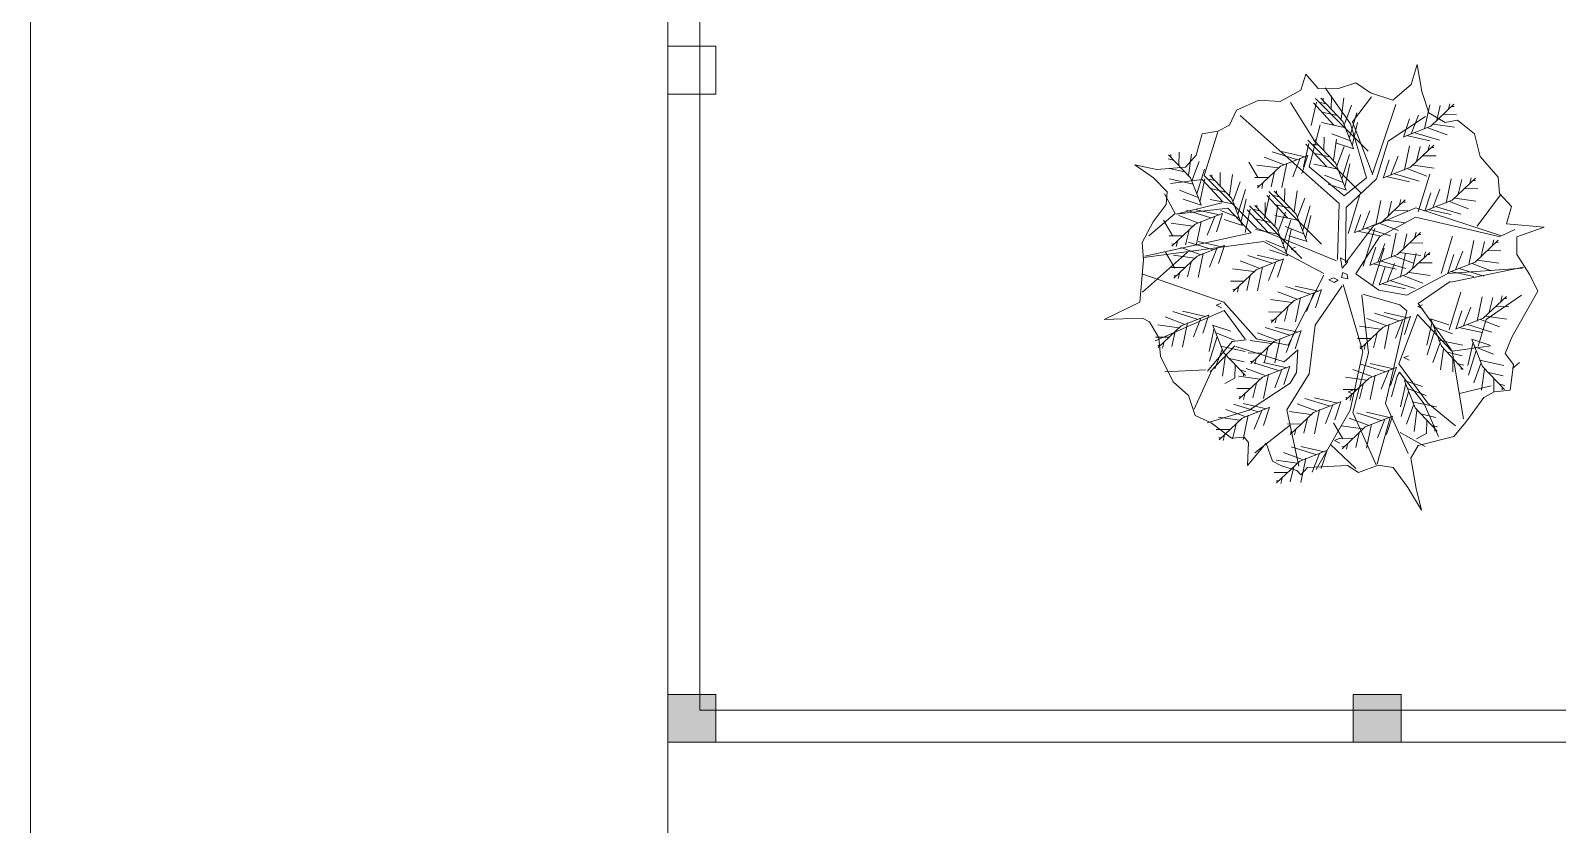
# Model space of a CAD drawing. Header units: millimetres. Extents: x 5357 to 201988, y -16345 to 109895.
# Drawn here: x 22104 to 31685, y 7371 to 12355 of the extents above; entities that cross this region are included whole.
import ezdxf

# ---------------------------------------------------------------- set-up
doc = ezdxf.new("R2010")
doc.units = ezdxf.units.MM
doc.linetypes.add('Double dash', pattern=[41.999998, 12, -6, 6, -6, 6, -6])
for name, color, linetype, lineweight in [('A-DETL-GENF', 92, 'Continuous', 9), ('A-DETL-GENF-5', 254, 'Continuous', 9), ('A-DETL-THIN', 151, 'Continuous', 9), ('A-FLOR', 192, 'Continuous', 9), ('A-WALL', 113, 'Continuous', 9), ('C-PROP-LINE', 91, 'Double dash', 18), ('G-IMPT', 8, 'Continuous', 9), ('L-PLNT', 71, 'Continuous', 9), ('S-COLS', 52, 'Continuous', 9), ('S-COLS-1', 253, 'Continuous', 5), ('S-COLS-5', 52, 'Continuous', 18)]:
    doc.layers.add(name, color=color, linetype=linetype, lineweight=lineweight)

# ---------------------------------------------------------------- blocks, each defined once
blk = doc.blocks.new('CAY GIANG HUONG - CAY GIANG HUONG_dwg-V876-TKCS_MB SÂN ĐƯỜNG NỘI BỘ')
at = {"layer": 'G-IMPT'}
for p, q in [((-172, 1068), (-368, 1383)), ((-205, 1203), (-164, 1385)), ((-26, 1206), (-188, 1381)), ((242, 1000), (-171, 1413)), ((-91, 1372), (-132, 1382)), ((-111, 1404), (-112, 1417)), ((-47, 1330), (-46, 1436)), ((29, 1254), (52, 1420)), ((56, 1212), (112, 1362)), ((273, 815), (459, 1368)), ((685, 1175), (725, 1365)), ((781, 1243), (808, 1360)), ((872, 1332), (882, 1373)), ((903, 1352), (917, 1352)), ((66, 1185), (-124, 1225)), ((-2, 1281), (-119, 1308)), ((95, 1109), (154, 1301)), ((117, 1043), (158, 1226)), ((519, 1112), (566, 1255)), ((580, 1137), (638, 1283)), ((753, 1212), (920, 1189)), ((830, 1288), (936, 1286)), ((184, 675), (-230, 1088)), ((-169, 1079), (-170, 1092)), ((-105, 1005), (-104, 1111)), ((104, 1081), (-42, 1138)), ((-30, 928), (-7, 1095)), ((543, 1124), (726, 1083)), ((609, 1146), (801, 1087)), ((711, 1185), (862, 1129)), ((-1307, 962), (-1307, 975)), ((-1242, 888), (-1241, 994)), ((-1167, 811), (-1144, 978)), ((-320, 935), (-512, 995)), ((-254, 957), (-437, 998)), ((-230, 970), (-277, 826)), ((-264, 878), (-223, 1060)), ((-84, 881), (-246, 1055)), ((-149, 1047), (-190, 1057)), ((-61, 956), (-177, 983)), ((129, 1020), (-15, 1067)), ((-3, 886), (54, 1037)), ((36, 784), (96, 976)), ((421, 815), (478, 961)), ((526, 852), (565, 1043)), ((622, 921), (649, 1038)), ((670, 965), (776, 964)), ((712, 1009), (723, 1050)), ((744, 1030), (758, 1030)), ((-1286, 930), (-1327, 940)), ((-1198, 839), (-1315, 866)), ((-1140, 769), (-1083, 920)), ((-1101, 667), (-1042, 859)), ((-693, 916), (-621, 791)), ((-464, 869), (-631, 892)), ((-422, 896), (-573, 953)), ((-396, 907), (-436, 716)), ((-291, 945), (-349, 799)), ((8, 860), (-183, 900)), ((58, 718), (99, 901)), ((360, 790), (407, 933)), ((552, 863), (702, 806)), ((594, 890), (760, 867)), ((-1129, 743), (-1320, 783)), ((-1079, 601), (-1038, 784)), ((-964, 771), (-1005, 781)), ((-985, 802), (-985, 816)), ((-920, 729), (-919, 834)), ((-845, 652), (-822, 818)), ((-818, 610), (-761, 760)), ((-541, 794), (-647, 795)), ((-615, 730), (-628, 729)), ((-583, 750), (-593, 709)), ((-492, 838), (-519, 722)), ((46, 755), (-101, 813)), ((71, 694), (-73, 742)), ((384, 802), (566, 761)), ((449, 824), (642, 765)), ((635, 526), (725, 821)), ((853, 594), (892, 784)), ((949, 663), (976, 779)), ((1040, 751), (1050, 792)), ((1071, 771), (1085, 772)), ((-1092, 638), (-1238, 696)), ((-1067, 577), (-1210, 624)), ((-807, 584), (-998, 623)), ((-876, 680), (-992, 707)), ((-779, 508), (-719, 700)), ((-757, 442), (-716, 624)), ((-572, 474), (-531, 657)), ((-392, 477), (-554, 652)), ((-124, 271), (-537, 684)), ((-457, 643), (-498, 654)), ((-477, 675), (-478, 689)), ((-413, 602), (-412, 707)), ((-338, 525), (-315, 691)), ((-311, 483), (-254, 633)), ((84, 356), (175, 651)), ((302, 424), (342, 615)), ((398, 493), (425, 610)), ((489, 581), (499, 622)), ((521, 602), (534, 602)), ((687, 531), (734, 675)), ((748, 556), (805, 702)), ((879, 605), (1029, 548)), ((921, 632), (1087, 608)), ((998, 707), (1103, 706)), ((1098, 412), (1279, 658)), ((-1093, 439), (-1244, 496)), ((-991, 479), (-1183, 538)), ((-925, 501), (-1108, 542)), ((-962, 488), (-1020, 342)), ((-901, 513), (-948, 369)), ((-769, 479), (-916, 536)), ((-724, 363), (-683, 546)), ((-545, 366), (-706, 541)), ((-277, 160), (-690, 573)), ((-610, 533), (-651, 543)), ((-630, 564), (-631, 578)), ((-566, 491), (-565, 597)), ((-490, 414), (-467, 580)), ((-300, 457), (-490, 496)), ((-369, 553), (-485, 580)), ((-463, 372), (-407, 522)), ((-271, 380), (-212, 573)), ((-250, 315), (-209, 497)), ((136, 362), (184, 505)), ((197, 387), (255, 533)), ((447, 537), (553, 536)), ((711, 544), (893, 503)), ((777, 565), (969, 506)), ((-1364, 459), (-1291, 334)), ((-1135, 412), (-1302, 436)), ((-1163, 382), (-1190, 265)), ((-1067, 450), (-1107, 260)), ((-744, 418), (-888, 465)), ((-453, 346), (-643, 386)), ((-521, 442), (-638, 469)), ((-424, 270), (-365, 462)), ((-262, 352), (-408, 409)), ((-402, 204), (-361, 387)), ((160, 374), (343, 333)), ((203, 100), (294, 394)), ((226, 396), (418, 337)), ((328, 435), (479, 378)), ((370, 462), (537, 439)), ((608, 325), (619, 366)), ((-1212, 337), (-1318, 338)), ((-1285, 273), (-1299, 272)), ((-1254, 293), (-1264, 252)), ((-1077, 189), (-1227, 245)), ((-975, 228), (-1167, 287)), ((-909, 250), (-1091, 291)), ((-885, 262), (-932, 119)), ((-415, 241), (-561, 299)), ((-237, 291), (-381, 338)), ((256, 105), (303, 249)), ((317, 130), (374, 276)), ((422, 168), (461, 358)), ((518, 236), (545, 353)), ((566, 281), (672, 280)), ((640, 345), (654, 346)), ((814, 40), (904, 335)), ((1032, 108), (1071, 299)), ((1128, 177), (1155, 293)), ((1218, 265), (1229, 306)), ((1250, 285), (1264, 286)), ((-1527, -104), (-1176, 209)), ((-1348, 209), (-1275, 83)), ((-1119, 162), (-1285, 185)), ((-1147, 131), (-1174, 14)), ((-1051, 199), (-1091, 9)), ((-946, 237), (-1003, 91)), ((-613, 83), (-763, 140)), ((-511, 123), (-703, 182)), ((-445, 144), (-628, 185)), ((-482, 132), (-540, -14)), ((-390, 180), (-533, 227)), ((-421, 157), (-468, 13)), ((277, -56), (367, 239)), ((345, 139), (537, 80)), ((390, -26), (448, 120)), ((448, 178), (598, 122)), ((490, 205), (656, 182)), ((495, 12), (535, 202)), ((591, 80), (618, 197)), ((640, 125), (745, 124)), ((682, 169), (692, 210)), ((713, 189), (727, 190)), ((866, 45), (913, 189)), ((927, 70), (984, 216)), ((1100, 146), (1266, 123)), ((1176, 221), (1282, 220)), ((-1196, 87), (-1301, 88)), ((-1269, 22), (-1283, 22)), ((-1238, 42), (-1248, 1)), ((-655, 56), (-822, 79)), ((-683, 25), (-710, -91)), ((-587, 94), (-627, -96)), ((280, 117), (462, 76)), ((329, -51), (376, 93)), ((521, 23), (671, -34)), ((563, 50), (729, 26)), ((890, 58), (1072, 17)), ((1460, 92), (891, -28)), ((955, 80), (1148, 20)), ((1058, 119), (1208, 62)), ((-732, -19), (-838, -18)), ((-805, -83), (-819, -84)), ((-774, -63), (-784, -104)), ((-316, -159), (-466, -102)), ((-213, -120), (-405, -60)), ((-148, -98), (-330, -57)), ((-185, -110), (-242, -257)), ((-124, -85), (-171, -229)), ((353, -39), (536, -80)), ((419, -17), (611, -76)), ((878, -400), (968, -105)), ((-358, -186), (-524, -163)), ((-386, -217), (-413, -333)), ((-290, -148), (-329, -339)), ((991, -370), (1048, -224)), ((1096, -332), (1136, -141)), ((1192, -263), (1219, -147)), ((1241, -219), (1346, -220)), ((1283, -175), (1293, -134)), ((1314, -155), (1328, -154)), ((-1201, -357), (-1351, -300)), ((-1098, -318), (-1290, -258)), ((-1033, -296), (-1215, -255)), ((-1175, -346), (-1214, -537)), ((-1070, -309), (-1127, -455)), ((-1009, -283), (-1056, -427)), ((-434, -261), (-540, -260)), ((-508, -325), (-522, -326)), ((-476, -305), (-487, -346)), ((382, -368), (232, -311)), ((484, -329), (292, -269)), ((550, -307), (368, -266)), ((408, -357), (369, -548)), ((513, -320), (456, -466)), ((574, -294), (527, -438)), ((744, -338), (703, -521)), ((731, -315), (875, -362)), ((930, -395), (977, -251)), ((1122, -321), (1272, -378)), ((1164, -294), (1330, -317)), ((-1319, -459), (-1425, -458)), ((-1243, -384), (-1409, -361)), ((-1271, -415), (-1298, -531)), ((-965, -388), (-1006, -571)), ((-943, -454), (-1003, -646)), ((-978, -364), (-834, -411)), ((-953, -425), (-806, -483)), ((-475, -481), (-625, -424)), ((-373, -442), (-565, -382)), ((-307, -420), (-490, -379)), ((-449, -470), (-489, -661)), ((-344, -433), (-401, -579)), ((-283, -407), (-330, -551)), ((263, -470), (158, -469)), ((340, -395), (174, -372)), ((312, -426), (285, -542)), ((766, -404), (706, -596)), ((757, -376), (903, -433)), ((954, -382), (1136, -423)), ((1020, -360), (1212, -420)), ((1054, -474), (1197, -521)), ((-1393, -524), (-1407, -524)), ((-1361, -503), (-1372, -544)), ((-804, -526), (-997, -730)), ((-904, -556), (-961, -707)), ((-915, -530), (-724, -570)), ((-877, -598), (-900, -765)), ((-594, -583), (-699, -582)), ((-517, -508), (-683, -485)), ((-545, -539), (-572, -655)), ((190, -535), (176, -535)), ((221, -514), (211, -555)), ((805, -507), (748, -657)), ((794, -481), (985, -520)), ((832, -549), (809, -715)), ((863, -576), (979, -604)), ((900, -568), (1205, -526)), ((1066, -498), (1025, -680)), ((1088, -564), (1029, -756)), ((1079, -535), (1225, -592)), ((-1035, -715), (-1353, -730)), ((-1123, -1024), (-981, -712)), ((-846, -626), (-730, -653)), ((-802, -675), (-803, -781)), ((-758, -717), (-717, -727)), ((-565, -760), (-715, -703)), ((-667, -648), (-681, -648)), ((-462, -721), (-654, -661)), ((-636, -627), (-646, -668)), ((-397, -699), (-579, -658)), ((-434, -711), (-491, -857)), ((-373, -686), (-420, -830)), ((272, -768), (122, -711)), ((374, -729), (182, -669)), ((440, -707), (257, -666)), ((464, -694), (417, -838)), ((907, -625), (906, -731)), ((951, -667), (992, -678)), ((972, -699), (972, -712)), ((1127, -666), (1070, -816)), ((1116, -640), (1307, -680)), ((1154, -708), (1131, -874)), ((1429, -657), (1375, -704)), ((-881, -821), (-801, -777)), ((-607, -787), (-773, -764)), ((-737, -748), (-737, -762)), ((-635, -818), (-662, -934)), ((-539, -749), (-578, -940)), ((230, -795), (64, -772)), ((202, -826), (175, -942)), ((298, -757), (258, -948)), ((403, -719), (345, -866)), ((537, -823), (496, -1005)), ((525, -799), (669, -846)), ((1185, -736), (1302, -763)), ((1229, -785), (1228, -890)), ((1273, -827), (1314, -837)), ((-683, -862), (-789, -861)), ((-757, -926), (-771, -927)), ((-725, -906), (-736, -947)), ((-63, -998), (-255, -939)), ((3, -976), (-180, -935)), ((153, -870), (47, -869)), ((80, -935), (66, -935)), ((111, -914), (101, -955)), ((559, -888), (500, -1080)), ((550, -860), (696, -917)), ((959, -900), (1207, -840)), ((1294, -858), (1294, -872)), ((-724, -1082), (-875, -1025)), ((-622, -1043), (-814, -983)), ((-556, -1021), (-739, -980)), ((-698, -1071), (-738, -1262)), ((-593, -1033), (-651, -1180)), ((-532, -1008), (-579, -1152)), ((-207, -1064), (-374, -1041)), ((-165, -1037), (-316, -981)), ((-139, -1027), (-179, -1217)), ((-34, -989), (-92, -1135)), ((27, -964), (-20, -1107)), ((344, -1111), (152, -1052)), ((410, -1089), (228, -1048)), ((434, -1077), (387, -1221)), ((598, -991), (542, -1141)), ((588, -965), (778, -1004)), ((625, -1033), (602, -1199)), ((656, -1061), (773, -1088)), ((-843, -1184), (-949, -1183)), ((-766, -1109), (-933, -1086)), ((-794, -1140), (-821, -1256)), ((-367, -1147), (-648, -1367)), ((-284, -1140), (-390, -1138)), ((-326, -1184), (-336, -1225)), ((-235, -1095), (-262, -1212)), ((-29, -1131), (44, -1256)), ((200, -1177), (34, -1154)), ((242, -1150), (92, -1094)), ((268, -1140), (229, -1330)), ((312, -1452), (414, -1089)), ((373, -1102), (316, -1248)), ((701, -1109), (700, -1215)), ((745, -1151), (786, -1162)), ((765, -1183), (766, -1197)), ((-916, -1249), (-930, -1249)), ((-885, -1228), (-895, -1269)), ((-357, -1204), (-371, -1205)), ((-104, -1358), (-286, -1317)), ((-53, -1300), (144, -1490)), ((123, -1253), (18, -1252)), ((50, -1317), (36, -1318)), ((81, -1297), (71, -1338)), ((172, -1208), (145, -1325)), ((493, -1206), (688, -1316)), ((621, -1255), (702, -1212)), ((-314, -1446), (-480, -1423)), ((-272, -1419), (-422, -1362)), ((-169, -1380), (-361, -1320)), ((-246, -1408), (-285, -1599)), ((-141, -1370), (-198, -1517)), ((-80, -1345), (-127, -1489)), ((-390, -1521), (-496, -1520)), ((-342, -1477), (-369, -1593)), ((-464, -1585), (-478, -1586)), ((-432, -1565), (-443, -1606))]:
    blk.add_line(p, q, dxfattribs=at)
at = {"layer": 'G-IMPT', "flags": 128}
for points in [[(1327, 432), (1366, 567), (1272, 669), (1263, 796), (1120, 958), (1076, 1138), (944, 1243), (846, 1225), (718, 1302), (664, 1469), (626, 1680), (578, 1523), (436, 1400), (261, 1458), (146, 1536), (2, 1491), (-150, 1494), (-246, 1605), (-287, 1480), (-448, 1392), (-615, 1402), (-790, 1322), (-845, 1204), (-938, 1158), (-1061, 1136), (-1108, 970), (-1192, 876), (-1416, 856), (-1588, 895), (-1443, 792), (-1335, 683), (-1343, 583), (-1445, 447), (-1530, 284), (-1519, 148), (-1549, -183), (-1828, -321), (-1527, -308), (-1472, -337), (-1399, -463), (-1386, -608), (-1287, -808), (-1167, -915), (-1114, -1073), (-990, -1130), (-830, -1250), (-730, -1242), (-697, -1286), (-704, -1465), (-557, -1291), (-508, -1430), (-438, -1467), (-317, -1505), (-286, -1539), (-233, -1480), (80, -1465), (166, -1519), (320, -1462), (437, -1481), (553, -1638), (661, -1816), (618, -1646), (576, -1407), (634, -1308), (913, -1239), (1007, -1124), (1150, -931), (1231, -887), (1355, -875), (1383, -673), (1317, -586), (1370, -458), (1572, -97), (1511, 31), (1408, 190), (1408, 328), (1622, 405)], [(24, 164), (38, 84), (83, 133)], [(-66, -9), (-24, -30), (6, -10), (-29, 6)], [(34, 11), (82, -1), (77, 33), (44, 48)]]:
    blk.add_lwpolyline(points, close=True, dxfattribs=at)
for points in [[(-94, 1499), (104, 1215), (229, 792), (54, 650), (-220, 877), (-134, 1207)], [(127, 1021), (44, 1234), (-128, 1416)], [(274, 829), (119, 1232), (269, 1428)], [(521, 1113), (734, 1197), (915, 1369)], [(2, 150), (15, 591), (-763, 1280)], [(65, 125), (70, 558), (308, 784), (398, 1079), (691, 1272)], [(-6, 141), (-631, 398), (-1045, 811), (-937, 1153)], [(69, 696), (-15, 909), (-186, 1090)], [(-1068, 579), (-1152, 792), (-1323, 973)], [(-232, 968), (-445, 884), (-626, 713)], [(361, 791), (575, 875), (756, 1047)], [(-899, 604), (-1061, 779), (-1308, 748)], [(-746, 419), (-830, 633), (-1001, 814)], [(688, 533), (902, 617), (1083, 788)], [(-1478, 336), (-1272, 513), (-1356, 666)], [(-239, 292), (-323, 506), (-494, 687)], [(138, 363), (351, 447), (532, 619)], [(-1509, 177), (-677, 360), (-859, 553), (-1265, 507), (-907, 596)], [(-903, 511), (-1116, 427), (-1297, 256)], [(-392, 182), (-475, 395), (-647, 576)], [(73, 134), (285, 415), (617, 557), (1288, 338), (1392, 386)], [(1452, 83), (866, 40), (546, -129), (325, -90), (146, 38), (330, 328), (613, 483), (1280, 329)], [(257, 107), (471, 191), (652, 362)], [(-106, 42), (-580, 291), (-1517, 168)], [(-887, 261), (-1100, 177), (-1281, 5)], [(-327, 248), (-363, 234), (-322, 212)], [(867, 47), (1081, 131), (1262, 302)], [(-423, 155), (-636, 71), (-817, -100)], [(331, -49), (544, 35), (725, 206)], [(-107, 28), (-386, -521), (-635, -472), (-891, -184), (-1525, 35)], [(-125, -87), (-339, -171), (-520, -342)], [(-301, -1471), (-396, -1028), (-220, -746), (-175, -365), (39, -55)], [(47, -46), (201, -573), (101, -1030), (-166, -1497)], [(884, -22), (635, -193), (900, -568), (989, -1099)], [(-914, -193), (-951, -207), (-909, -228)], [(193, -129), (244, -580), (121, -1049), (304, -1460)], [(201, -120), (491, -205), (545, -253), (378, -979), (555, -1370)], [(669, -204), (632, -218), (674, -239)], [(932, -393), (1145, -309), (1326, -138)], [(1104, -530), (1168, -321), (1446, -130)], [(-722, -474), (-888, -249), (-1428, -488)], [(-1010, -285), (-1224, -369), (-1405, -540)], [(573, -296), (359, -380), (178, -551)], [(893, -562), (630, -281), (483, -667), (709, -976), (928, -1155)], [(733, -316), (817, -530), (988, -711)], [(-976, -366), (-892, -579), (-721, -760)], [(-285, -409), (-498, -493), (-679, -664)], [(1055, -476), (1139, -689), (1311, -870)], [(-1021, -1131), (-692, -1031), (-369, -818), (-320, -736), (-309, -558), (-416, -651), (-797, -532)], [(-1018, -726), (-824, -493), (-715, -480)], [(-374, -688), (-588, -772), (-769, -943)], [(462, -696), (249, -780), (68, -951)], [(558, -604), (522, -618), (563, -639)], [(794, -1238), (680, -981), (487, -732), (470, -764), (424, -926)], [(527, -800), (610, -1014), (782, -1195)], [(121, -873), (84, -887), (126, -909)], [(-534, -1010), (-747, -1094), (-928, -1265)], [(25, -966), (-188, -1049), (-369, -1221)], [(433, -1079), (219, -1162), (38, -1334)], [(15, -1254), (-22, -1269), (20, -1290)], [(-81, -1347), (-295, -1431), (-476, -1602)]]:
    blk.add_lwpolyline(points, dxfattribs=at)
blk = doc.blocks.new('CAY GIANG HUONG - CAY GIANG HUONG-V877-TKCS_MB SÂN ĐƯỜNG NỘI BỘ')
at = {"xscale": 0.8, "yscale": 0.8, "zscale": 0.8}
blk.add_blockref('CAY GIANG HUONG - CAY GIANG HUONG_dwg-V876-TKCS_MB SÂN ĐƯỜNG NỘI BỘ', (0, 0), dxfattribs=at)
blk = doc.blocks.new('Family - ___-1476882-TKCS_MB SÂN ĐƯỜNG NỘI BỘ')
at = {"layer": 'C-PROP-LINE'}
for q in [(26103.5, 40986.3), (71452.6, 7888.2)]:
    blk.add_line((26103.5, 7888.2), q, dxfattribs=at)

msp = doc.modelspace()

# ---------------------------------------------------------------- hatches: boundary and pattern name
at = {"layer": 'A-DETL-GENF'}
h = msp.add_hatch(dxfattribs=at)
h.set_pattern_fill('FP_9', color=256, style=0, pattern_type=2)
h.set_pattern_definition([(90, (0, 0), (-395.131, 395.131), [104.775, -685.488]), (45, (0, 0), (-395.1313, 395.1313), [104.775, -454.025]), (135, (0, 0), (-395.1313, -395.1313), [104.775, -454.025])])
h.paths.add_polyline_path([(35003.5, 8088.2), (35003.5, 8188.2), (34703.5, 8188.2), (34703.5, 8088.2)])
h.paths.add_polyline_path([(134601.5, 8088.2), (134601.5, 8188.2), (134501.6, 8188.2), (134501.6, 8088.2)])
h.paths.add_polyline_path([(117301.6, 8088.2), (117601.6, 8088.2), (117601.6, 8188.2), (117301.6, 8188.2)])
h.paths.add_polyline_path([(121901.6, 8088.2), (121901.6, 8188.2), (121601.6, 8188.2), (121601.6, 8088.2)])
h.paths.add_polyline_path([(130201.6, 8088.2), (130501.6, 8088.2), (130501.6, 8188.2), (130201.6, 8188.2)])
h.paths.add_polyline_path([(43603.5, 8088.2), (43603.5, 8188.2), (43303.5, 8188.2), (43303.5, 8088.2)])
h.paths.add_polyline_path([(126201.6, 8088.2), (126201.6, 8188.2), (125901.6, 8188.2), (125901.6, 8088.2)])
h.paths.add_polyline_path([(39303.5, 8088.2), (39303.5, 8188.2), (39003.5, 8188.2), (39003.5, 8088.2)])
h.paths.add_polyline_path([(26303.5, 8088.2), (26403.5, 8088.2), (26403.5, 8188.2), (26303.5, 8188.2)])
h.paths.add_polyline_path([(30703.5, 8088.2), (30703.5, 8188.2), (30403.5, 8188.2), (30403.5, 8088.2)])
h.paths.add_polyline_path([(134601.5, 11956.3), (134601.5, 12256.3), (134501.6, 12256.3), (134501.6, 11956.3), (134585.7, 11956.3)])
h.paths.add_polyline_path([(134501.6, 16056.3), (134601.5, 16056.3), (134601.5, 16356.3), (134501.6, 16356.3)])
h.paths.add_polyline_path([(134601.5, 20156.3), (134601.5, 20456.3), (134501.6, 20456.3), (134501.6, 20156.3)])
h.paths.add_polyline_path([(57852.6, 23336.9), (57852.6, 23337.4), (57655.4, 23336.9)])
h.paths.add_polyline_path([(111452.6, 23336.9), (111450.6, 23337.4), (111452.6, 23336.9)])
h.paths.add_polyline_path([(99788.7, 23336.9), (99777.6, 23337.4), (99777.6, 23336.9), (99780.4, 23336.9)])
h.paths.add_polyline_path([(103252.6, 23336.9), (103250.6, 23337.4), (103251, 23336.9)])
h.paths.add_polyline_path([(86477.6, 23336.9), (86477.6, 23337.4), (86456.3, 23336.9)])
h.paths.add_polyline_path([(49652.6, 23336.9), (49652.6, 23337.4), (49454.2, 23336.9)])
h.paths.add_polyline_path([(134501.6, 24256.3), (134601.5, 24256.3), (134601.5, 24556.3), (134501.6, 24556.3)])
h.paths.add_polyline_path([(26303.5, 24256.3), (26403.5, 24256.3), (26403.5, 24556.3), (26303.5, 24556.3)])
h.paths.add_polyline_path([(44827.6, 24536.9), (44827.6, 24537.4), (44804.2, 24536.9)])
h.paths.add_polyline_path([(77102.6, 24536.9), (77102.6, 24537.4), (77101.7, 24536.9)])
h.paths.add_polyline_path([(134601.5, 28356.3), (134601.5, 28656.3), (134501.6, 28656.3), (134501.6, 28356.3)])
h.paths.add_polyline_path([(134585.7, 32456.3), (134601.5, 32456.3), (134601.5, 32756.3), (134501.6, 32756.3), (134501.6, 32456.3)])
h.paths.add_polyline_path([(134501.6, 36556.3), (134601.5, 36556.3), (134601.5, 36856.3), (134501.6, 36856.3)])
h.paths.add_polyline_path([(134593.4, 40586.3), (134601.5, 40586.3), (134601.5, 40886.3), (134501.6, 40886.3), (134501.6, 40586.3), (134589.3, 40586.3)])
h.paths.add_polyline_path([(106252.6, 53311.9), (106252.6, 53311.9), (106252.6, 53312)])
h.paths.add_polyline_path([(53452.6, 60235.3), (53452.7, 60235.3), (53452.6, 60435.3)])
h.paths.add_polyline_path([(107452.5, 60235.3), (107452.6, 60235.3), (107452.4, 60235.3)])
h.paths.add_polyline_path([(106252.6, 64058.6), (106252.6, 64058.6), (106252.6, 64158.6)])
h.paths.add_polyline_path([(105952.5, 69761.9), (105952.6, 69761.9), (105952.4, 69761.9)])
h.paths.add_polyline_path([(38152.6, 78836.9), (38152.6, 78836.9), (38152.6, 79036.9)])
h.paths.add_polyline_path([(97752.6, 84118.2), (98052.6, 84118.2), (98052.6, 84218.2), (97752.6, 84218.2)])
h.paths.add_polyline_path([(63052.6, 84118.2), (63052.6, 84218.2), (62752.6, 84218.2), (62752.6, 84118.2)])
h.paths.add_polyline_path([(102252.6, 84118.2), (102252.6, 84218.2), (101952.6, 84218.2), (101952.6, 84118.2), (102191.9, 84118.2)])
h.paths.add_polyline_path([(58952.6, 84118.2), (58952.6, 84218.2), (58652.6, 84218.2), (58652.6, 84118.2)])
h.paths.add_polyline_path([(85352.6, 84118.2), (85452.6, 84118.2), (85452.6, 84218.2), (85252.6, 84218.2), (85253.7, 84118.2), (85344.1, 84118.2)])
h.paths.add_polyline_path([(110652.6, 84118.2), (110652.6, 84218.2), (110352.6, 84218.2), (110352.6, 84118.2)])
h.paths.add_polyline_path([(50252.6, 84118.2), (50552.6, 84118.2), (50552.6, 84218.2), (50252.6, 84218.2)])
h.paths.add_polyline_path([(106452.6, 84118.2), (106452.6, 84218.2), (106152.6, 84218.2), (106152.6, 84118.2)])
h.paths.add_polyline_path([(54452.6, 84118.2), (54752.6, 84118.2), (54752.6, 84218.2), (54452.6, 84218.2)])
h.paths.add_polyline_path([(89352.6, 84118.2), (89652.6, 84118.2), (89652.6, 84218.2), (89352.6, 84218.2)])
h.paths.add_polyline_path([(114852.6, 84118.2), (114852.6, 84218.2), (114552.6, 84218.2), (114552.6, 84118.2)])
h.paths.add_polyline_path([(46052.6, 84118.2), (46352.6, 84118.2), (46352.6, 84218.2), (46052.6, 84218.2)])
h.paths.add_polyline_path([(93552.6, 84118.2), (93852.6, 84118.2), (93852.6, 84218.2), (93552.6, 84218.2)])
h.paths.add_polyline_path([(41852.6, 84118.2), (42152.6, 84118.2), (42152.6, 84218.2), (41852.6, 84218.2)])
h.paths.add_polyline_path([(118752.6, 84118.2), (119052.6, 84118.2), (119052.6, 84218.2), (118752.6, 84218.2)])
h.paths.add_polyline_path([(37952.6, 84118.2), (37952.6, 84218.2), (37652.6, 84218.2), (37652.6, 84118.2), (37809, 84118.2)])
h.paths.add_polyline_path([(123252.6, 84118.2), (123252.6, 84218.2), (122952.6, 84218.2), (122952.6, 84118.2), (122990.9, 84118.2)])
at = {"layer": 'A-DETL-GENF-5'}
h = msp.add_hatch(color=256, dxfattribs=at)
h.paths.add_polyline_path([(35003.5, 8088.2), (35003.5, 8188.2), (34703.5, 8188.2), (34703.5, 8088.2)])
h.paths.add_polyline_path([(134601.5, 8088.2), (134601.5, 8188.2), (134501.6, 8188.2), (134501.6, 8088.2)])
h.paths.add_polyline_path([(117301.6, 8088.2), (117601.6, 8088.2), (117601.6, 8188.2), (117301.6, 8188.2)])
h.paths.add_polyline_path([(121901.6, 8088.2), (121901.6, 8188.2), (121601.6, 8188.2), (121601.6, 8088.2)])
h.paths.add_polyline_path([(130201.6, 8088.2), (130501.6, 8088.2), (130501.6, 8188.2), (130201.6, 8188.2)])
h.paths.add_polyline_path([(43603.5, 8088.2), (43603.5, 8188.2), (43303.5, 8188.2), (43303.5, 8088.2)])
h.paths.add_polyline_path([(126201.6, 8088.2), (126201.6, 8188.2), (125901.6, 8188.2), (125901.6, 8088.2)])
h.paths.add_polyline_path([(39303.5, 8088.2), (39303.5, 8188.2), (39003.5, 8188.2), (39003.5, 8088.2)])
h.paths.add_polyline_path([(26303.5, 8088.2), (26403.5, 8088.2), (26403.5, 8188.2), (26303.5, 8188.2)])
h.paths.add_polyline_path([(30703.5, 8088.2), (30703.5, 8188.2), (30403.5, 8188.2), (30403.5, 8088.2)])
h.paths.add_polyline_path([(134601.5, 11956.3), (134601.5, 12256.3), (134501.6, 12256.3), (134501.6, 11956.3), (134585.7, 11956.3)])
h.paths.add_polyline_path([(134501.6, 16056.3), (134601.5, 16056.3), (134601.5, 16356.3), (134501.6, 16356.3)])
h.paths.add_polyline_path([(134601.5, 20156.3), (134601.5, 20456.3), (134501.6, 20456.3), (134501.6, 20156.3)])
h.paths.add_polyline_path([(57852.6, 23336.9), (57852.6, 23337.4), (57655.4, 23336.9)])
h.paths.add_polyline_path([(111452.6, 23336.9), (111450.6, 23337.4), (111452.6, 23336.9)])
h.paths.add_polyline_path([(99788.7, 23336.9), (99777.6, 23337.4), (99777.6, 23336.9), (99780.4, 23336.9)])
h.paths.add_polyline_path([(103252.6, 23336.9), (103250.6, 23337.4), (103251, 23336.9)])
h.paths.add_polyline_path([(86477.6, 23336.9), (86477.6, 23337.4), (86456.3, 23336.9)])
h.paths.add_polyline_path([(49652.6, 23336.9), (49652.6, 23337.4), (49454.2, 23336.9)])
h.paths.add_polyline_path([(134501.6, 24256.3), (134601.5, 24256.3), (134601.5, 24556.3), (134501.6, 24556.3)])
h.paths.add_polyline_path([(26303.5, 24256.3), (26403.5, 24256.3), (26403.5, 24556.3), (26303.5, 24556.3)])
h.paths.add_polyline_path([(44827.6, 24536.9), (44827.6, 24537.4), (44804.2, 24536.9)])
h.paths.add_polyline_path([(77102.6, 24536.9), (77102.6, 24537.4), (77101.7, 24536.9)])
h.paths.add_polyline_path([(134601.5, 28356.3), (134601.5, 28656.3), (134501.6, 28656.3), (134501.6, 28356.3)])
h.paths.add_polyline_path([(134585.7, 32456.3), (134601.5, 32456.3), (134601.5, 32756.3), (134501.6, 32756.3), (134501.6, 32456.3)])
h.paths.add_polyline_path([(134501.6, 36556.3), (134601.5, 36556.3), (134601.5, 36856.3), (134501.6, 36856.3)])
h.paths.add_polyline_path([(134593.4, 40586.3), (134601.5, 40586.3), (134601.5, 40886.3), (134501.6, 40886.3), (134501.6, 40586.3), (134589.3, 40586.3)])
h.paths.add_polyline_path([(106252.6, 53311.9), (106252.6, 53311.9), (106252.6, 53312)])
h.paths.add_polyline_path([(53452.6, 60235.3), (53452.7, 60235.3), (53452.6, 60435.3)])
h.paths.add_polyline_path([(107452.5, 60235.3), (107452.6, 60235.3), (107452.4, 60235.3)])
h.paths.add_polyline_path([(106252.6, 64058.6), (106252.6, 64058.6), (106252.6, 64158.6)])
h.paths.add_polyline_path([(105952.5, 69761.9), (105952.6, 69761.9), (105952.4, 69761.9)])
h.paths.add_polyline_path([(38152.6, 78836.9), (38152.6, 78836.9), (38152.6, 79036.9)])
h.paths.add_polyline_path([(97752.6, 84118.2), (98052.6, 84118.2), (98052.6, 84218.2), (97752.6, 84218.2)])
h.paths.add_polyline_path([(63052.6, 84118.2), (63052.6, 84218.2), (62752.6, 84218.2), (62752.6, 84118.2)])
h.paths.add_polyline_path([(102252.6, 84118.2), (102252.6, 84218.2), (101952.6, 84218.2), (101952.6, 84118.2), (102191.9, 84118.2)])
h.paths.add_polyline_path([(58952.6, 84118.2), (58952.6, 84218.2), (58652.6, 84218.2), (58652.6, 84118.2)])
h.paths.add_polyline_path([(85352.6, 84118.2), (85452.6, 84118.2), (85452.6, 84218.2), (85252.6, 84218.2), (85253.7, 84118.2), (85344.1, 84118.2)])
h.paths.add_polyline_path([(110652.6, 84118.2), (110652.6, 84218.2), (110352.6, 84218.2), (110352.6, 84118.2)])
h.paths.add_polyline_path([(50252.6, 84118.2), (50552.6, 84118.2), (50552.6, 84218.2), (50252.6, 84218.2)])
h.paths.add_polyline_path([(106452.6, 84118.2), (106452.6, 84218.2), (106152.6, 84218.2), (106152.6, 84118.2)])
h.paths.add_polyline_path([(54452.6, 84118.2), (54752.6, 84118.2), (54752.6, 84218.2), (54452.6, 84218.2)])
h.paths.add_polyline_path([(89352.6, 84118.2), (89652.6, 84118.2), (89652.6, 84218.2), (89352.6, 84218.2)])
h.paths.add_polyline_path([(114852.6, 84118.2), (114852.6, 84218.2), (114552.6, 84218.2), (114552.6, 84118.2)])
h.paths.add_polyline_path([(46052.6, 84118.2), (46352.6, 84118.2), (46352.6, 84218.2), (46052.6, 84218.2)])
h.paths.add_polyline_path([(93552.6, 84118.2), (93852.6, 84118.2), (93852.6, 84218.2), (93552.6, 84218.2)])
h.paths.add_polyline_path([(41852.6, 84118.2), (42152.6, 84118.2), (42152.6, 84218.2), (41852.6, 84218.2)])
h.paths.add_polyline_path([(118752.6, 84118.2), (119052.6, 84118.2), (119052.6, 84218.2), (118752.6, 84218.2)])
h.paths.add_polyline_path([(37952.6, 84118.2), (37952.6, 84218.2), (37652.6, 84218.2), (37652.6, 84118.2), (37809, 84118.2)])
h.paths.add_polyline_path([(123252.6, 84118.2), (123252.6, 84218.2), (122952.6, 84218.2), (122952.6, 84118.2), (122990.9, 84118.2)])
at = {"layer": 'S-COLS-1'}
for points in [[(26211.6, 7888.2), (26403.5, 7888.2), (26403.5, 8088.2), (26303.5, 8088.2), (26303.5, 8188.2), (26103.5, 8188.2), (26103.5, 7888.2)], [(30403.5, 7888.2), (30703.5, 7888.2), (30703.5, 8088.2), (30403.5, 8088.2)]]:
    msp.add_hatch(color=256, dxfattribs=at).paths.add_polyline_path(points)

# ---------------------------------------------------------------- linework, layer by layer
at = {"layer": 'A-DETL-THIN'}
for p, q in [((26103.5, 40986.3), (26103.5, 7888.2)), ((26303.5, 40986.3), (26303.5, 8088.2)), ((26303.5, 8088.2), (44802.6, 8088.2)), ((26103.5, 7888.2), (134801.5, 7888.2))]:
    msp.add_line(p, q, dxfattribs=at)
at = {"layer": 'A-FLOR'}
for p, q in [((22103.5, 80001.3), (22103.5, -8023.3)), ((26103.5, -7352), (26103.5, 77418.2)), ((26303.5, 8188.2), (26303.5, 11956.3)), ((30403.5, 8088.2), (26403.5, 8088.2)), ((34703.5, 8088.2), (30703.5, 8088.2)), ((134801.5, 7888.2), (26103.5, 7888.2))]:
    msp.add_line(p, q, dxfattribs=at)
at = {"layer": 'A-WALL'}
for p, q in [((26303.5, 16056.3), (26303.5, 12256.3)), ((26403.5, 8088.2), (30403.5, 8088.2)), ((30703.5, 8088.2), (34703.5, 8088.2)), ((30403.5, 7888.2), (26403.5, 7888.2)), ((34703.5, 7888.2), (30703.5, 7888.2))]:
    msp.add_line(p, q, dxfattribs=at)
at = {"layer": 'S-COLS'}
for p, q in [((26103.5, 11956.3), (26103.5, 12256.3)), ((26103.5, 12256.3), (26303.5, 12256.3)), ((26303.5, 12256.3), (26403.5, 12256.3)), ((26403.5, 12256.3), (26403.5, 11956.3)), ((26303.5, 11956.3), (26103.5, 11956.3)), ((26403.5, 11956.3), (26303.5, 11956.3))]:
    msp.add_line(p, q, dxfattribs=at)
at = {"layer": 'S-COLS-5'}
for p, q in [((26303.5, 8188.2), (26103.5, 8188.2)), ((26103.5, 8188.2), (26103.5, 7888.2)), ((26403.5, 8188.2), (26303.5, 8188.2)), ((26403.5, 8088.2), (26403.5, 8188.2)), ((30703.5, 8188.2), (30403.5, 8188.2)), ((30403.5, 8188.2), (30403.5, 8088.2)), ((30703.5, 8088.2), (30703.5, 8188.2)), ((26403.5, 7888.2), (26403.5, 8088.2)), ((30403.5, 8088.2), (30403.5, 7888.2)), ((30703.5, 7888.2), (30703.5, 8088.2)), ((26103.5, 7888.2), (26403.5, 7888.2)), ((30403.5, 7888.2), (30703.5, 7888.2))]:
    msp.add_line(p, q, dxfattribs=at)

# ---------------------------------------------------------------- block references
at = {"layer": 'C-PROP-LINE'}
msp.add_blockref('Family - ___-1476882-TKCS_MB SÂN ĐƯỜNG NỘI BỘ', (0, 0), dxfattribs=at)
at = {"layer": 'L-PLNT'}
msp.add_blockref('CAY GIANG HUONG - CAY GIANG HUONG-V877-TKCS_MB SÂN ĐƯỜNG NỘI BỘ', (30303.6, 10796.9), dxfattribs=at)

doc.saveas('drawing.dxf')
